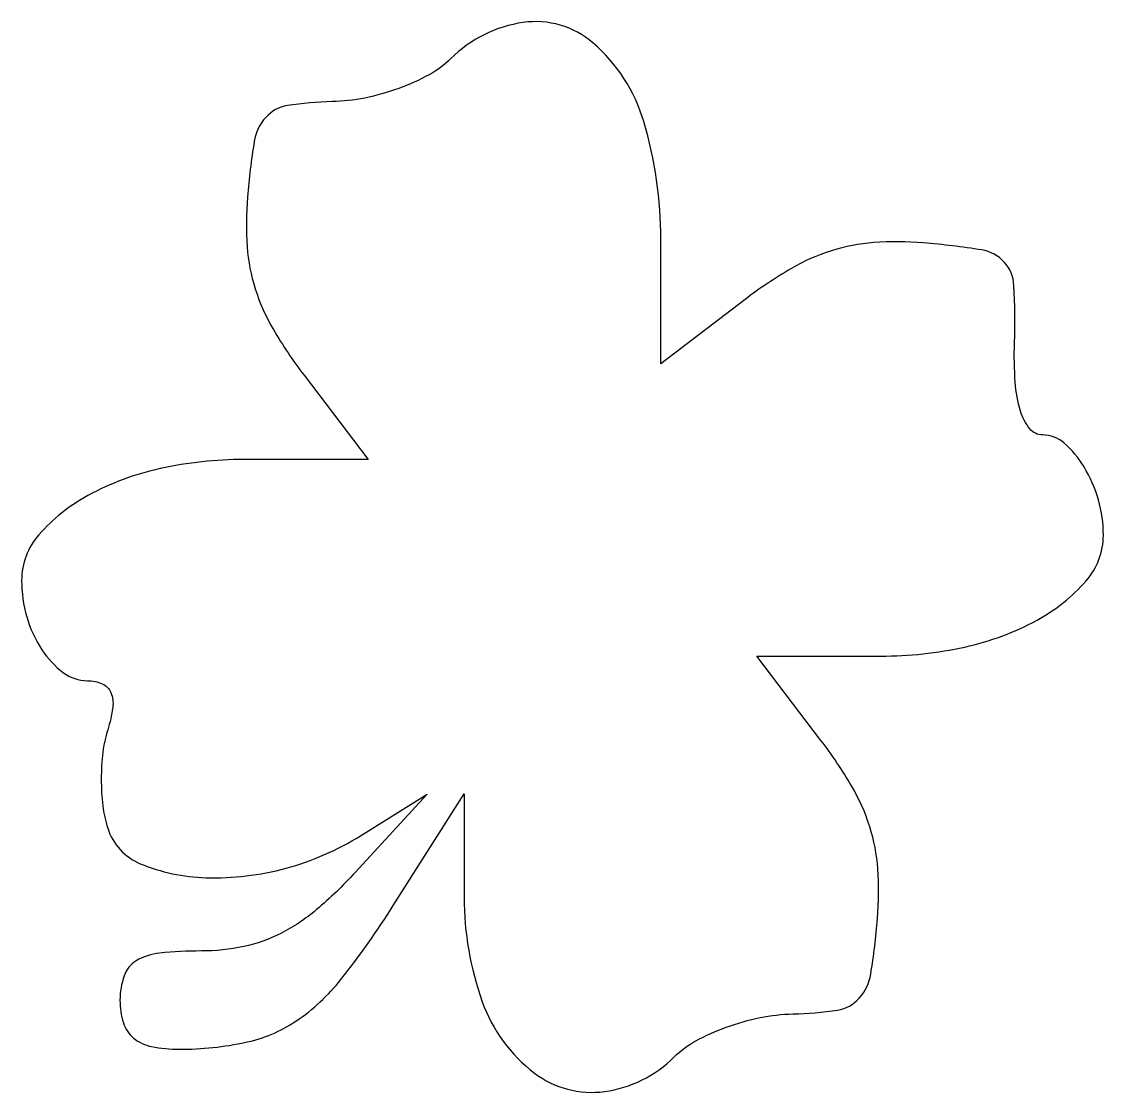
# Model space of a CAD drawing. Extents: x 3 to 47, y 3.2 to 46.8.
import ezdxf

# ---------------------------------------------------------------- set-up
doc = ezdxf.new("R2010")
doc.units = 0

msp = doc.modelspace()

# ---------------------------------------------------------------- linework, layer by layer
msp.add_lwpolyline([(20.455057, 45.3122, -0.071955), (19.582905, 44.660487, -0.037492), (18.342544, 44.101919, -0.03633), (16.957239, 43.710239, -0.0458), (15.633628, 43.5622, 0.033796), (13.808654, 43.402266, 0.174147), (12.932234, 42.923687, 0.14192), (12.462692, 41.937064, 0.020023), (12.185407, 39.679077, 0.038336), (12.17426, 37.657572, 0.059116), (12.502678, 35.942655, 0.055867), (13.240906, 34.284788, 0.030273), (14.486298, 32.429077), (17.101783, 29), (12.050891, 29, 0.054007), (8.636202, 28.630087, 0.070602), (5.696929, 27.534501, 0.088695), (3.696423, 25.934281, 0.181759), (3, 24.081787, 0.07043), (3.210461, 22.595086, 0.07483), (3.824515, 21.258423, 0.087017), (4.700827, 20.324561, 0.162299), (5.674376, 20, -0.104501), (6.281381, 19.871734, -0.193046), (6.62805, 19.516293, -0.133442), (6.705544, 18.905426, -0.042075), (6.5, 18, 0.047189), (6.302844, 17.088532, 0.029688), (6.238155, 16, 0.029688), (6.302844, 14.911468, 0.047189), (6.5, 14, 0.221079), (7.828118, 12.55272, 0.091059), (10.492737, 11.980508, 0.074242), (13.755209, 12.368263, 0.072851), (16.785183, 13.692234), (19.5, 15.384468), (16.562909, 12.192234, -0.030417), (14.993159, 10.681675, -0.058354), (13.541932, 9.712533, -0.066175), (12.036136, 9.179778, -0.052022), (10.312909, 9, 0.025111), (8.610085, 8.914428, 0.111133), (7.664114, 8.599075, 0.173633), (7.170524, 7.993447, 0.085201), (7, 7, 0.075043), (7.13991, 6.073055, 0.146066), (7.552277, 5.456764, 0.125242), (8.286784, 5.109323, 0.0482), (9.418213, 5, 0.052466), (12.122604, 5.28456, 0.095826), (14.158289, 6.147012, 0.077934), (15.989892, 7.844327, 0.025682), (18.118781, 10.84835), (21, 15.391561), (21, 11.195781, 0.085827), (21.736917, 6.934364, 0.145369), (23.857252, 4.033496, 0.198985), (26.706878, 3.281363, 0.164103), (29.544943, 4.6878, -0.071955), (30.417095, 5.339513, -0.037492), (31.657456, 5.898081, -0.03633), (33.042761, 6.289761, -0.0458), (34.366372, 6.4378, 0.033796), (36.191346, 6.597734, 0.174147), (37.067766, 7.076313, 0.14192), (37.537308, 8.062936, 0.020023), (37.814593, 10.320923, 0.038336), (37.82574, 12.342428, 0.059116), (37.497322, 14.057345, 0.055867), (36.759094, 15.715212, 0.030273), (35.513702, 17.570923), (32.898217, 21), (37.949109, 21, 0.054007), (41.363798, 21.369913, 0.070602), (44.303071, 22.465499, 0.088695), (46.303577, 24.065719, 0.181759), (47, 25.918213, 0.069477), (46.799576, 27.353628, 0.066826), (46.212961, 28.699936, 0.076618), (45.398231, 29.672525, 0.182113), (44.528949, 30, -0.229235), (44.004604, 30.25373, -0.093665), (43.627674, 30.973095, -0.057667), (43.414102, 32.142439, -0.023968), (43.385937, 33.75, 0.020174), (43.36271, 36.087611, 0.174005), (42.96777, 37.035341, 0.169893), (42.055603, 37.527548, 0.019028), (39.679077, 37.814593, 0.038336), (37.657572, 37.82574, 0.059116), (35.942655, 37.497322, 0.055867), (34.284788, 36.759094, 0.030273), (32.429077, 35.513702), (29, 32.898217), (29, 37.949109, 0.072056), (28.3038, 42.75498, 0.143939), (26.237791, 45.952556, 0.216354), (23.401498, 46.783836, 0.162498)], format="xyb", close=True)

doc.saveas('drawing.dxf')
